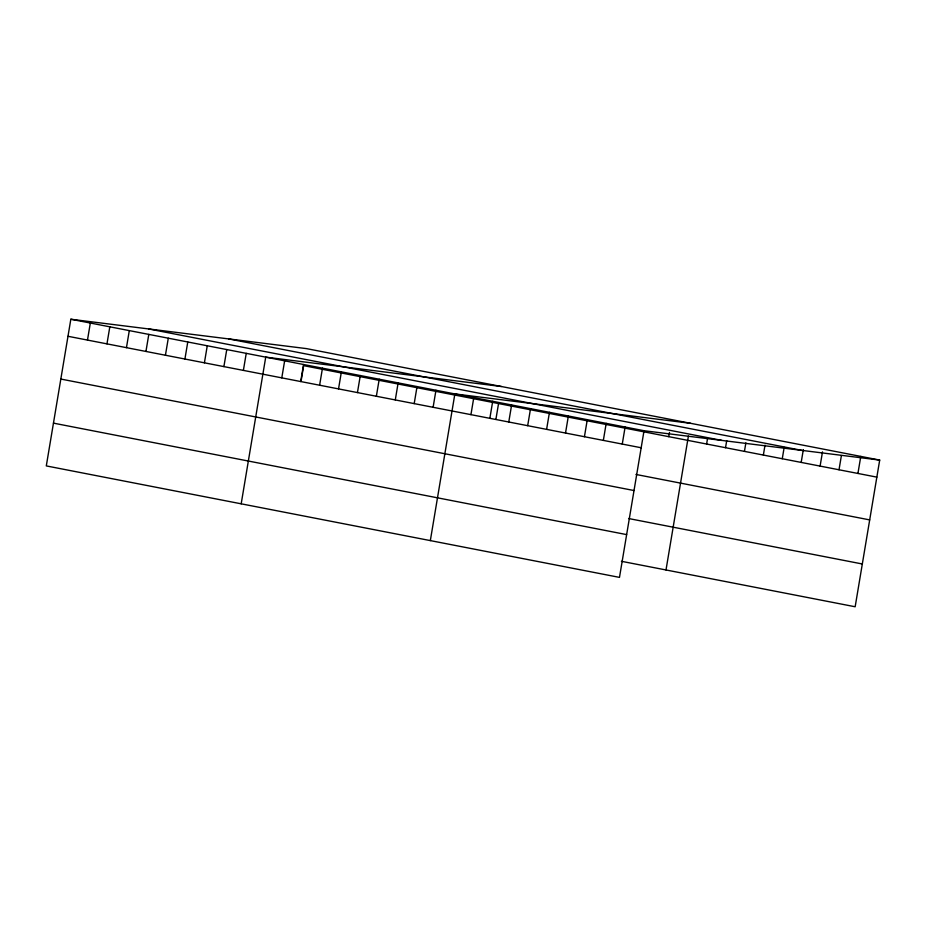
<?xml version="1.0" encoding="UTF-8"?>
<svg xmlns="http://www.w3.org/2000/svg" width="926" height="926" viewBox="0 0 926 926"><rect width="100%" height="100%" fill="white"/><g stroke="black" fill="none" stroke-linecap="round" stroke-linejoin="round"><path stroke-width="1.39" d="M879.7 460.083L306.518 348.616L70.839 319.238L46.3 465.917L619.482 577.384L644.033 430.717L879.7 460.083L855.161 606.762L621.415 561.295M87.484 340.074L90.331 323.035M106.965 343.87L109.824 326.82M126.457 347.655L129.304 330.617M145.949 351.44L148.797 334.402M165.43 355.237L168.289 338.198M184.922 359.022L187.77 341.983M204.414 362.818L207.262 345.768M223.895 366.603L226.754 349.565M243.388 370.4L246.235 353.35M241.188 503.813L265.727 357.147L501.394 386.512M281.793 377.866L284.641 360.827M300.707 381.547L303.554 364.497M301.043 381.35L303.659 365.654L876.853 477.133M319.62 385.216L322.468 368.178M338.534 388.897L341.393 371.858M357.448 392.578L360.307 375.539M376.361 396.259L379.22 379.22M395.286 399.939L398.134 382.889M414.2 403.609L417.047 386.57M433.113 407.29L435.961 390.251M430.335 540.599L454.874 393.932L690.553 423.298M470.94 414.651L473.788 397.613M489.854 418.332L492.713 401.282M495.919 419.246L498.547 403.562M508.768 422.001L511.627 404.963M527.681 425.682L530.54 408.644M546.606 429.363L549.454 412.325M565.52 433.044L568.367 416.005M584.433 436.725L587.281 419.675M603.347 440.394L606.194 423.356M622.26 444.075L625.119 427.036M668.78 436.667L669.498 432.407M666.002 569.976L688.412 436.088M706.607 444.029L707.568 438.345M725.533 447.698L726.713 440.602M744.446 451.379L745.87 442.86M763.36 455.06L765.026 445.117M782.273 458.74L784.172 447.374M801.187 462.421L803.328 449.631M820.1 466.091L822.485 451.888M839.014 469.771L841.398 455.569M857.927 473.452L860.786 456.414M228.745 338.928L801.928 450.395M148.611 328.938L721.805 440.406M70.839 319.238L644.033 430.717M67.992 336.288L641.174 447.756M635.954 474.448L869.688 519.903M60.838 379.058L634.021 490.537M628.58 518.525L862.314 563.98M53.453 423.136L626.647 534.603"/></g></svg>
